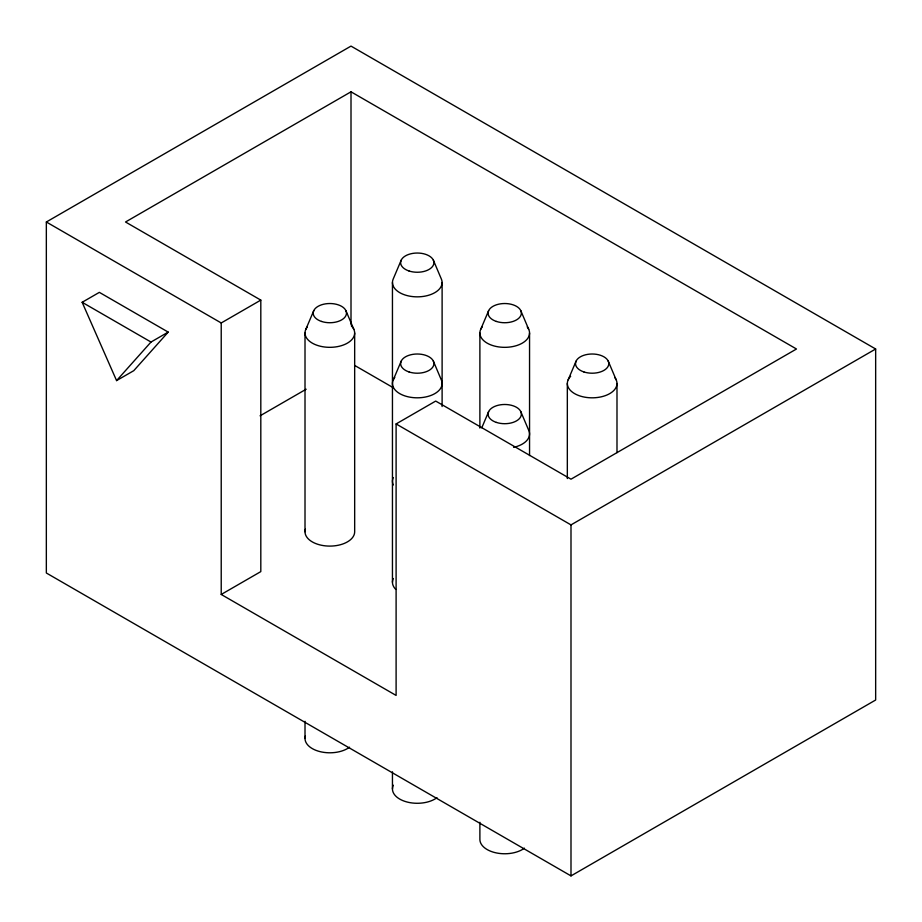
<?xml version="1.0" encoding="UTF-8"?>
<svg xmlns="http://www.w3.org/2000/svg" width="922" height="922" viewBox="0 0 922 922"><rect width="100%" height="100%" fill="white"/><g stroke="black" fill="none" stroke-linecap="round" stroke-linejoin="round"><path stroke-width="1.38" d="M305.85 329.292L313.768 310.645M401.208 260.154L393.302 278.813A24.825 14.337 0 0 0 417.274 296.849A24.825 14.337 0 0 0 441.258 278.813L433.352 260.154M393.302 379.772L401.208 361.124M480.742 329.292L488.648 310.645M481.791 427.773L488.648 411.604M568.183 379.772L576.089 361.124M116.575 380.602L151.001 342.039L168.207 332.104L99.357 292.355L82.15 302.289L116.575 380.602L133.782 370.667L168.207 332.104M46.342 221.995L351.005 46.1L875.658 349L875.658 700.005L570.995 875.9L46.342 573L46.342 221.995L221.222 322.965L260.811 300.111L260.811 571.605L221.222 594.459L221.222 322.965M221.222 594.459L396.103 695.43L396.103 423.936L435.703 401.07L570.995 479.186L796.481 349L351.005 91.808L125.519 221.995L260.811 300.111M260.073 415.822L306.162 389.211M396.103 423.936L570.995 524.895L875.658 349M354.74 365.469L393.314 387.736M82.15 302.289L151.001 342.039M608.232 361.124L616.15 379.772M520.792 310.645L528.698 329.292M520.792 411.604L528.698 430.263A24.825 14.337 0 0 1 513.612 447.354M433.352 361.124L441.258 379.772A24.825 14.337 0 0 1 415.107 397.762A24.825 14.337 0 0 1 394.777 377.421M345.911 310.645L353.818 329.292M616.991 383.483L616.991 452.621M570.995 524.895L570.995 875.9M567.33 383.483L567.33 478.541M529.551 333.003L529.551 455.572M479.889 333.003L479.889 428.062M479.889 822.274L479.889 839.435A24.825 14.337 0 0 0 496.739 853A24.825 14.337 0 0 0 524.422 848.159M442.111 282.512L442.111 406.533M392.449 282.512L392.449 582.243M392.449 771.795L392.449 788.944M354.67 333.003L354.67 531.752A24.825 14.337 0 0 1 327.667 546.043A24.825 14.337 0 0 1 305.389 529.263M351.005 91.808L351.005 324.532M305.009 333.003L305.009 531.752M305.009 721.315L305.009 738.464M436.982 797.668A24.825 14.337 0 0 1 406.302 801.806A24.825 14.337 0 0 1 393.302 785.233M349.542 747.189A24.825 14.337 0 0 1 319.842 751.58A24.825 14.337 0 0 1 305.389 735.975M614.663 377.421A24.825 14.337 0 0 1 591.083 397.808A24.825 14.337 0 0 1 570.66 376.314M393.302 484.984A24.825 14.337 0 0 1 393.302 477.561M351.34 325.835A24.825 14.337 0 0 1 330.917 347.317A24.825 14.337 0 0 1 307.337 326.941M527.223 326.941A24.825 14.337 0 0 1 504.726 347.34A24.825 14.337 0 0 1 482.218 326.941M395.78 589.412A24.825 14.337 0 0 1 393.302 578.532M496.405 422.414A16.631 9.6 0 0 0 521.356 414.093A16.631 9.6 0 0 0 496.405 405.772A16.631 9.6 0 0 0 496.405 422.414M583.845 371.923A16.631 9.6 0 0 0 608.797 363.614A16.631 9.6 0 0 0 583.845 355.293A16.631 9.6 0 0 0 583.845 371.923M321.524 321.444A16.631 9.6 0 0 0 346.476 313.123A16.631 9.6 0 0 0 321.524 304.813A16.631 9.6 0 0 0 321.524 321.444M408.965 270.964A16.631 9.6 0 0 0 433.916 262.643A16.631 9.6 0 0 0 408.965 254.322A16.631 9.6 0 0 0 408.965 270.964M408.965 371.923A16.631 9.6 0 0 0 433.916 363.614A16.631 9.6 0 0 0 408.965 355.293A16.631 9.6 0 0 0 408.965 371.923M496.405 321.444A16.631 9.6 0 0 0 521.356 313.123A16.631 9.6 0 0 0 496.405 304.813A16.631 9.6 0 0 0 496.405 321.444"/></g></svg>
